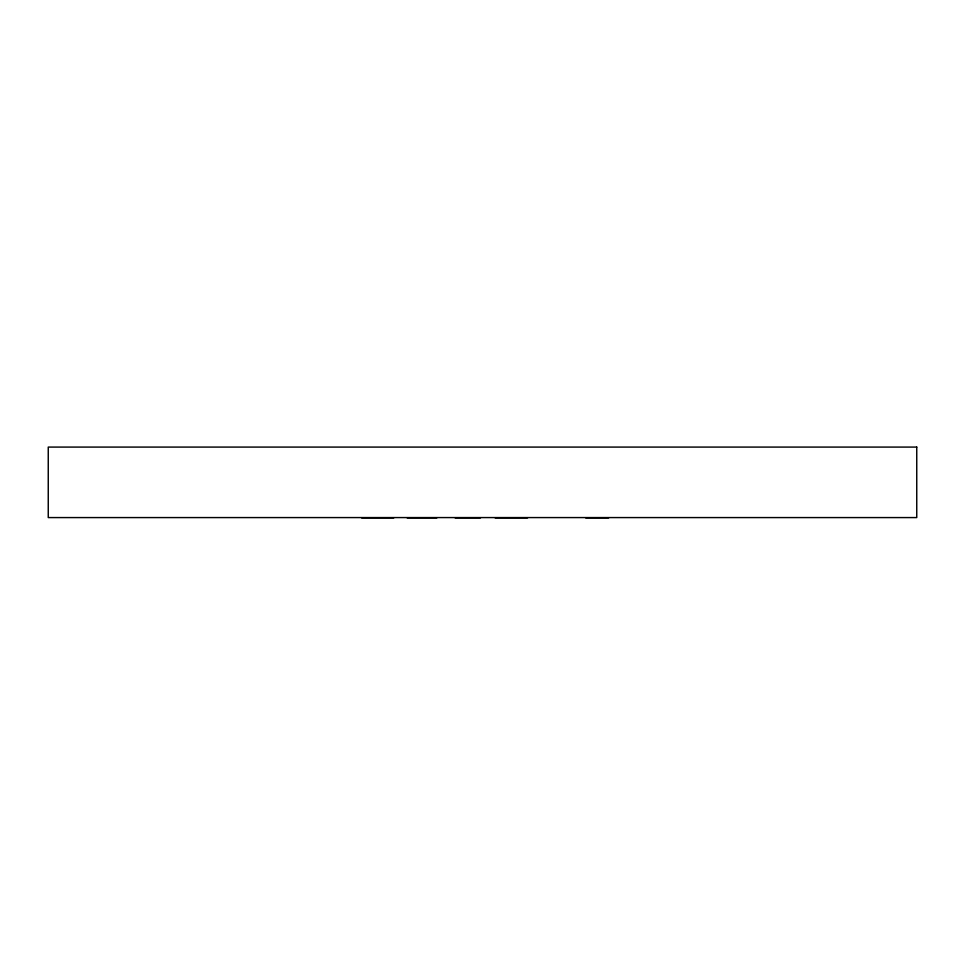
<?xml version="1.0" encoding="UTF-8"?>
<svg xmlns="http://www.w3.org/2000/svg" width="965" height="965" viewBox="0 0 965 965"><rect width="100%" height="100%" fill="white"/><g stroke="black" fill="none" stroke-linecap="round" stroke-linejoin="round"><path stroke-width="1.45" d="M361.658 517.916L393.768 517.916M407.194 517.916L436.856 517.916M455.154 517.916L480.486 517.916M495.166 517.916L527.553 517.916M585.719 517.916L608.662 517.916M916.75 447.084L48.25 447.084L48.25 517.578L916.75 517.578L916.75 447.084"/></g></svg>
